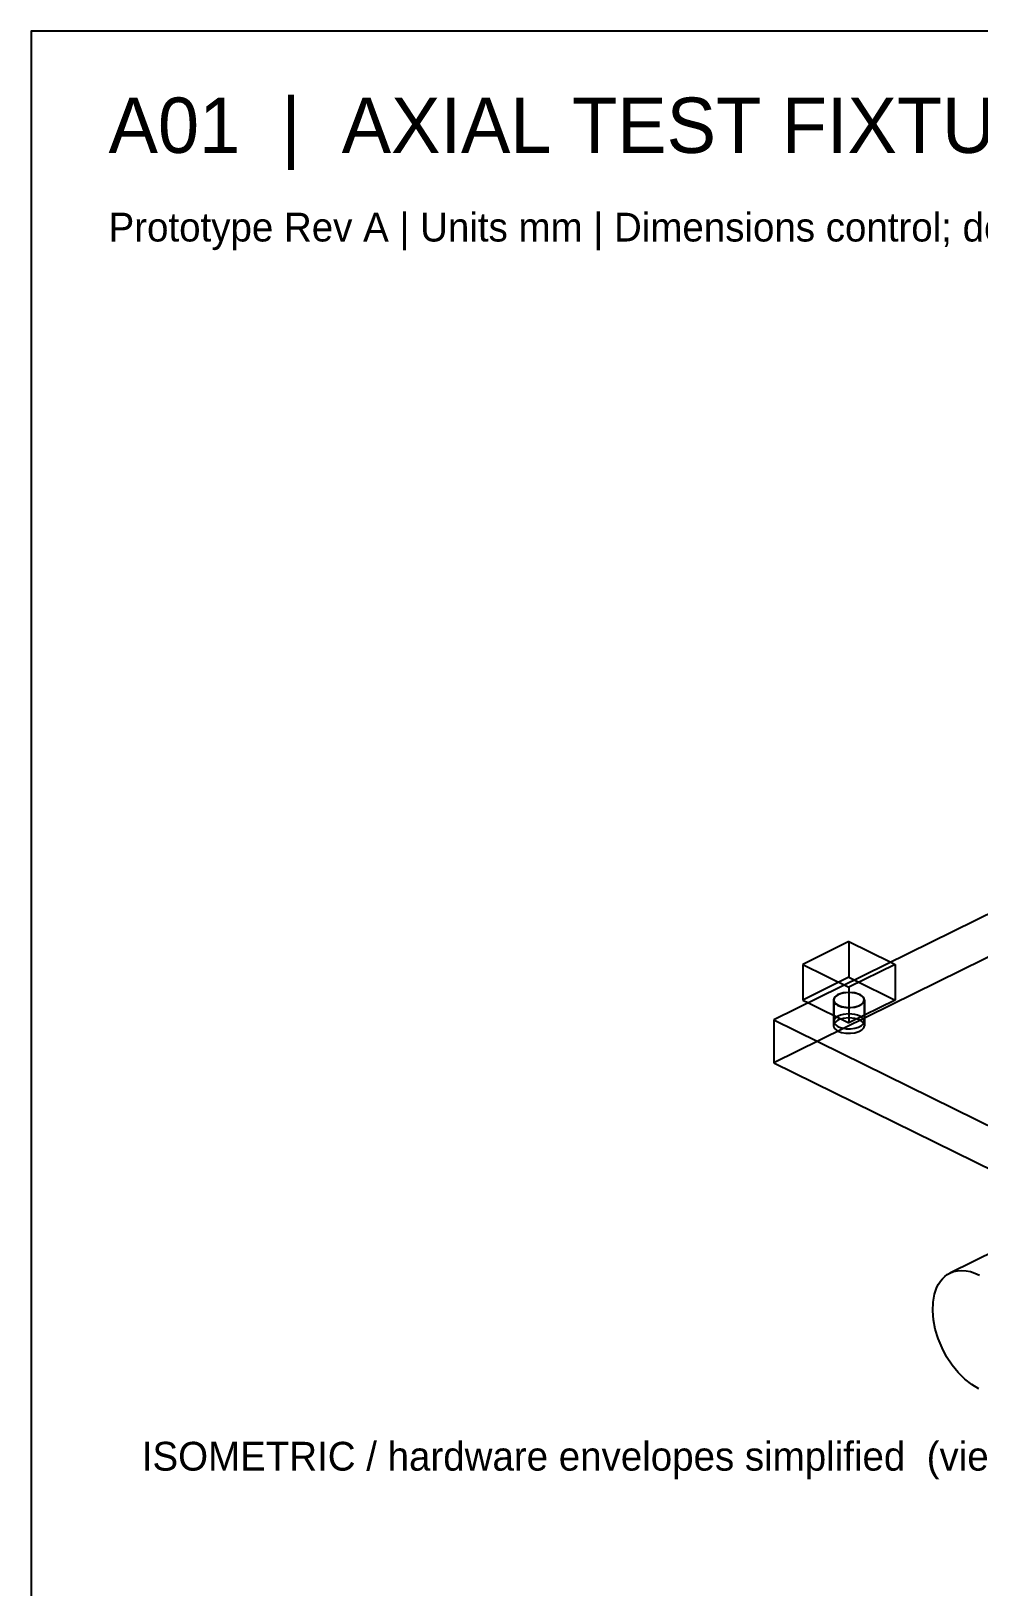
# Model space of a CAD drawing. Header units: millimetres. Extents: x 8 to 412, y 8 to 289.
# Drawn here: x 8 to 93.6, y 148.5 to 289 of the extents above; entities that cross this region are included whole.
import ezdxf

# ---------------------------------------------------------------- set-up
doc = ezdxf.new("R2010")
doc.units = ezdxf.units.MM
for name, color, linetype in [('HIDDEN', 8, 'Continuous'), ('OUTLINE', 7, 'Continuous'), ('TEXT', 7, 'Continuous')]:
    doc.layers.add(name, color=color, linetype=linetype)

msp = doc.modelspace()

# ---------------------------------------------------------------- linework, layer by layer
at = {"layer": 'HIDDEN'}
for points in [[(77.72, 204.71), (81.89, 202.66)], [(86.07, 204.71), (81.89, 202.66)], [(85.68, 204.91), (86.07, 204.71)], [(86.07, 204.71), (86.07, 201.5)], [(81.89, 202.66), (81.89, 199.44)], [(82.42, 203.3), (86.07, 201.5)], [(78.24, 201.24), (81.89, 199.44)], [(83.3, 201.5), (83.27, 201.63), (83.19, 201.76), (83.06, 201.88), (82.89, 201.99), (82.67, 202.07), (82.43, 202.14), (81.89, 202.19), (81.36, 202.14), (81.11, 202.07), (80.9, 201.99), (80.73, 201.88), (80.6, 201.76), (80.52, 201.63), (80.49, 201.5)], [(80.49, 201.5), (80.52, 201.36), (80.6, 201.23), (80.73, 201.11), (80.9, 201.01)], [(80.49, 201.5), (80.49, 199.18)], [(83.26, 201.5), (83.23, 201.63), (83.16, 201.76), (83.03, 201.87), (82.86, 201.97), (82.65, 202.06), (82.42, 202.12), (81.89, 202.17), (81.37, 202.12), (81.13, 202.06), (80.93, 201.97), (80.76, 201.87), (80.63, 201.76), (80.55, 201.63), (80.53, 201.5)], [(80.53, 201.5), (80.55, 201.37), (80.63, 201.24), (80.76, 201.12), (80.93, 201.02)], [(80.53, 201.5), (80.53, 199.57)], [(80.9, 201.01), (81.23, 200.89), (81.62, 200.82), (82.03, 200.81), (82.43, 200.86), (82.78, 200.96), (83.06, 201.11), (83.24, 201.3), (83.3, 201.5)], [(80.93, 201.02), (81.25, 200.91), (81.63, 200.84), (82.03, 200.83), (82.42, 200.88), (82.76, 200.98), (83.03, 201.12), (83.2, 201.3), (83.26, 201.5)], [(86.07, 201.5), (81.89, 199.44)], [(83.26, 201.5), (83.26, 199.57)], [(83.3, 201.5), (83.3, 199.18)], [(75.1, 199.7), (111.66, 181.7)], [(83.3, 199.18), (83.27, 199.32), (83.19, 199.45), (83.06, 199.57), (82.89, 199.67), (82.67, 199.76), (82.43, 199.82), (81.89, 199.88), (81.36, 199.82), (81.11, 199.76), (80.9, 199.67), (80.73, 199.57), (80.6, 199.45), (80.52, 199.32), (80.49, 199.18)], [(83.26, 199.57), (83.23, 199.7), (83.16, 199.83), (83.03, 199.94), (82.86, 200.05), (82.65, 200.13), (82.42, 200.19), (81.89, 200.24), (81.37, 200.19), (81.13, 200.13), (80.93, 200.05), (80.76, 199.94), (80.63, 199.83), (80.55, 199.7), (80.53, 199.57)], [(80.53, 199.57), (80.55, 199.44), (80.63, 199.31), (80.76, 199.2), (80.93, 199.09)], [(80.93, 199.09), (81.25, 198.98), (81.63, 198.91), (82.03, 198.9), (82.42, 198.95), (82.76, 199.05), (83.03, 199.2), (83.2, 199.37), (83.26, 199.57)], [(80.49, 199.18), (80.52, 199.05), (80.6, 198.92), (80.73, 198.8), (80.9, 198.7)], [(80.9, 198.7), (81.23, 198.58), (81.62, 198.51), (82.03, 198.5), (82.43, 198.55), (82.78, 198.65), (83.06, 198.8), (83.24, 198.98), (83.3, 199.18)], [(91.02, 176.84), (91.35, 176.97), (91.71, 177.05), (92.08, 177.07), (92.47, 177.05), (92.87, 176.97), (93.27, 176.83), (93.68, 176.65)]]:
    msp.add_lwpolyline(points, dxfattribs=at)
at = {"layer": 'OUTLINE'}
for points in [[(8, 8), (412, 8), (412, 289), (8, 289), (8, 8)], [(174.34, 248.56), (75.1, 199.7)], [(174.34, 244.7), (75.1, 195.84)], [(81.89, 206.77), (77.72, 204.71)], [(81.89, 206.77), (81.89, 203.56)], [(81.89, 206.77), (85.68, 204.91)], [(77.72, 204.71), (77.72, 201.5)], [(81.89, 203.56), (77.72, 201.5)], [(81.89, 203.56), (82.42, 203.3)], [(77.72, 201.5), (78.24, 201.24)], [(75.1, 199.7), (75.1, 195.84)], [(75.1, 195.84), (102.36, 182.42)], [(105.92, 184.17), (91.02, 176.84)], [(93.63, 166.39), (92.99, 166.77), (92.36, 167.26), (91.77, 167.85), (91.22, 168.53), (90.72, 169.28), (90.3, 170.08), (89.95, 170.92), (89.69, 171.77), (89.52, 172.62), (89.46, 173.44), (89.49, 174.22), (89.62, 174.93), (89.84, 175.56), (89.99, 175.84), (90.16, 176.1), (90.34, 176.33), (90.55, 176.53), (90.78, 176.7), (91.02, 176.84)]]:
    msp.add_lwpolyline(points, dxfattribs=at)

# ---------------------------------------------------------------- texts
at = {"layer": 'TEXT'}
for s, height, p in [('A01  |  AXIAL TEST FIXTURE - ASSEMBLY', 5, (15, 278)), ('Prototype Rev A | Units mm | Dimensions control; do not scale printed pages', 2.6, (15, 270)), ('ISOMETRIC / hardware envelopes simplified  (view scale 0.74:1)', 2.6, (18, 159))]:
    msp.add_text(s, height=height, dxfattribs=at).set_placement(p)

doc.saveas('drawing.dxf')
